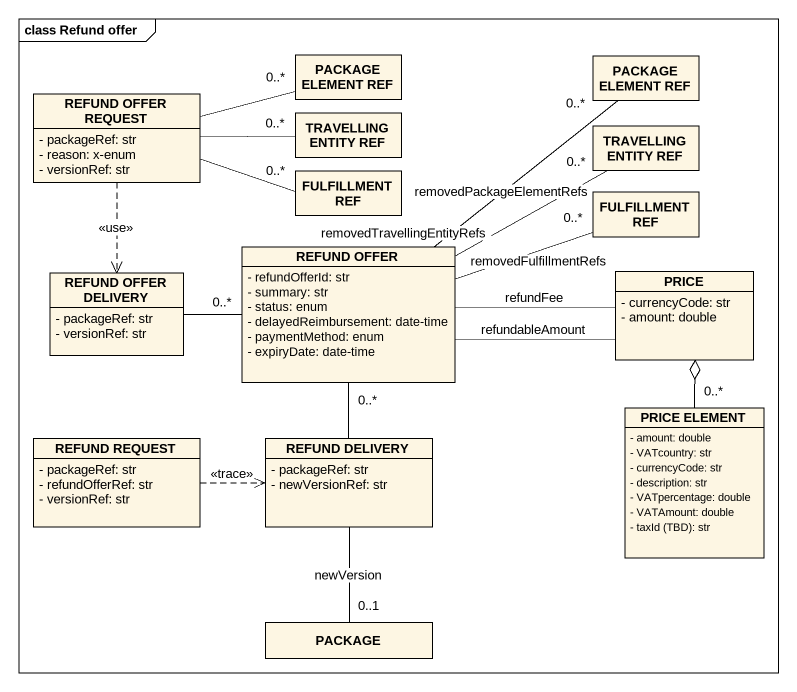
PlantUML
@startuml
mainframe class Refund offer
hide circle
hide empty members
skinparam classAttributeIconSize 0
class "PACKAGE ELEMENT REF" as PACKAGE_ELEMENT_REF
class "PACKAGE ELEMENT REF" as PACKAGE_ELEMENT_REF_2
class "REFUND OFFER REQUEST" as REFUND_OFFER_REQUEST {
  - packageRef: str
  - reason: x-enum
  - versionRef: str
}
class "TRAVELLING ENTITY REF" as TRAVELLING_ENTITY_REF
class "FULFILLMENT REF" as FULFILLMENT_REF
class "TRAVELLING ENTITY REF" as TRAVELLING_ENTITY_REF_2
class "FULFILLMENT REF" as FULFILLMENT_REF_2
class "REFUND OFFER DELIVERY" as REFUND_OFFER_DELIVERY {
  - packageRef: str
  - versionRef: str
}
class "REFUND OFFER" as REFUND_OFFER {
  - refundOfferId: str
  - summary: str
  - status: enum
  - delayedReimbursement: date-time
  - paymentMethod: enum
  - expiryDate: date-time
}
class PRICE {
  - currencyCode: str
  - amount: double
}
class "REFUND REQUEST" as REFUND_REQUEST {
  - packageRef: str
  - refundOfferRef: str
  - versionRef: str
}
class "REFUND DELIVERY" as REFUND_DELIVERY {
  - packageRef: str
  - newVersionRef: str
}
class "PRICE ELEMENT" as PRICE_ELEMENT {
  - amount: double
  - VATcountry: str
  - currencyCode: str
  - description: str
  - VATpercentage: double
  - VATAmount: double
  {field} - taxId (TBD): str
}
class "PACKAGE" as PACKAGE_
REFUND_OFFER_REQUEST -right- "0..*" PACKAGE_ELEMENT_REF
REFUND_OFFER_REQUEST -right- "0..*" TRAVELLING_ENTITY_REF
REFUND_OFFER_REQUEST -right- "0..*" FULFILLMENT_REF
REFUND_OFFER_REQUEST ..> REFUND_OFFER_DELIVERY : <<use>>
REFUND_OFFER_DELIVERY -right- "0..*" REFUND_OFFER
REFUND_OFFER -up- "0..*" PACKAGE_ELEMENT_REF_2 : removedPackageElementRefs
REFUND_OFFER -right- "0..*" TRAVELLING_ENTITY_REF_2 : removedTravellingEntityRefs
REFUND_OFFER -right- "0..*" FULFILLMENT_REF_2 : removedFulfillmentRefs
REFUND_OFFER -right- PRICE : refundFee
REFUND_OFFER -right- PRICE : refundableAmount
REFUND_REQUEST .right.> REFUND_DELIVERY : <<trace>>
REFUND_DELIVERY -up- "0..*" REFUND_OFFER
REFUND_DELIVERY -- "0..1" PACKAGE_ : newVersion
PRICE_ELEMENT "0..*" -up-o PRICE
@enduml
